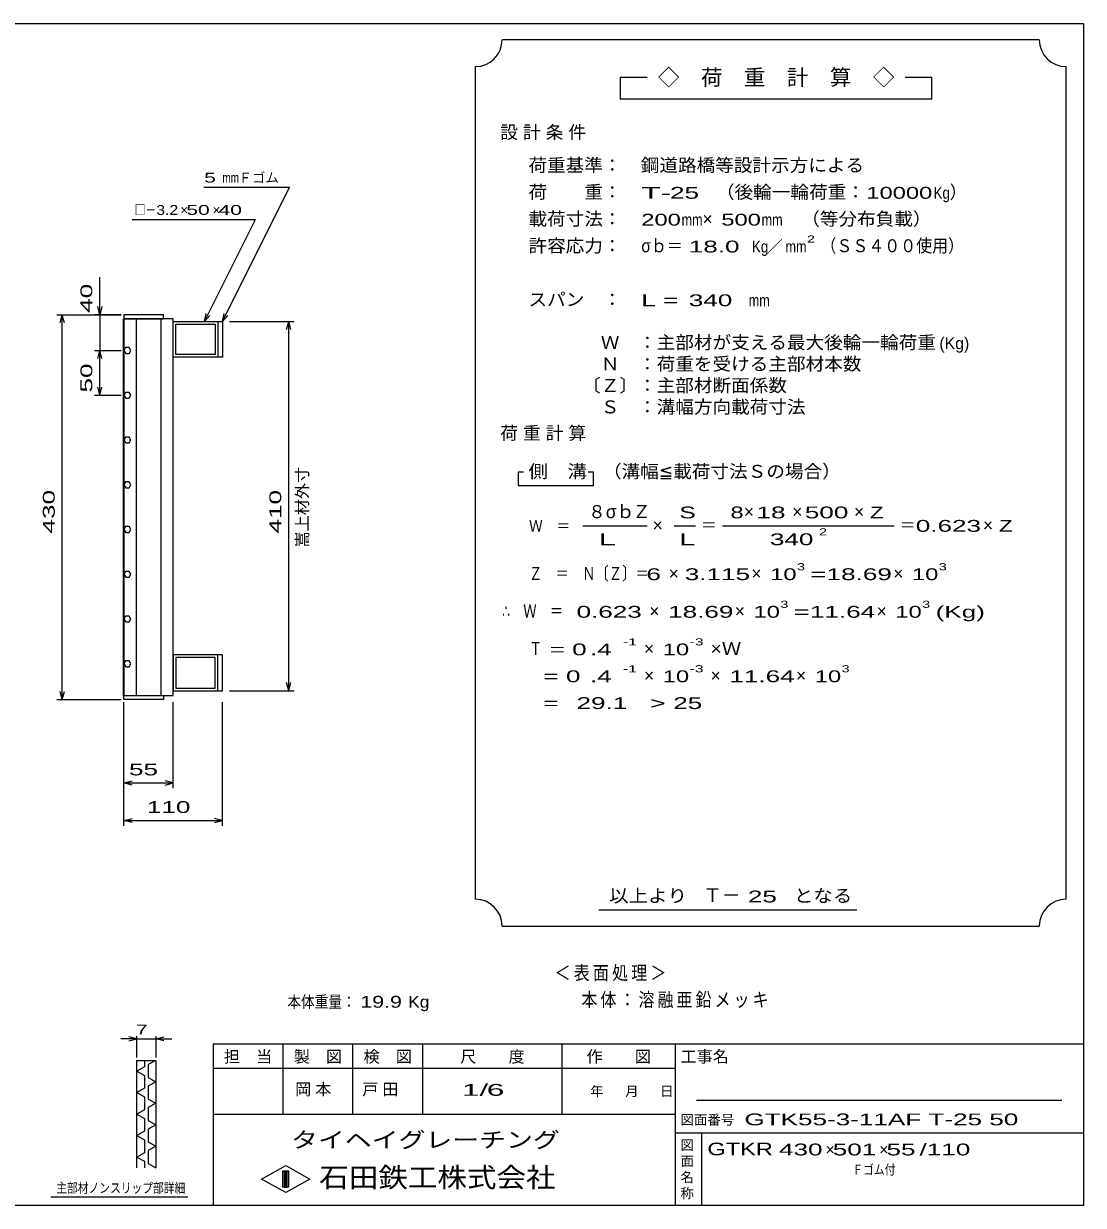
# Model space of a CAD drawing. Units: millimetres, scale not verified. Extents: x -1092 to 1039, y -770 to 632.
# Drawn here: x -145 to 1039, y -688 to 632 of the extents above; entities that cross this region are included whole.
import ezdxf
from ezdxf.enums import TextEntityAlignment as Align

# ---------------------------------------------------------------- set-up
doc = ezdxf.new("R2010")
doc.units = ezdxf.units.MM
doc.header["$LTSCALE"] = 6
for name, color, linetype, lineweight in [('0_2', 150, 'Continuous', 25), ('16', 3, 'Continuous', 25), ('22', 4, 'Continuous', 25), ('24', 2, 'Continuous', 25), ('32', 4, 'Continuous', 25)]:
    doc.layers.add(name, color=color, linetype=linetype, lineweight=lineweight)
doc.styles.add('ベクトル', font='')
doc.styles.get('ベクトル').set_extended_font_data('ベクトル')

msp = doc.modelspace()

# ---------------------------------------------------------------- linework, layer by layer
at = {"layer": '0_2'}
for p, q in [((-1037.4, 632.1), (1038.6, 632.1)), ((1038.6, 632.1), (1038.6, -687.9)), ((1038.6, -507.9), (66.6, -507.9)), ((66.6, -507.9), (66.6, -687.9)), ((144.6, -507.9), (144.6, -585.9)), ((222.6, -585.9), (222.6, -507.9)), ((300.6, -507.9), (300.6, -585.9)), ((456.6, -585.9), (456.6, -507.9)), ((582.6, -507.9), (582.6, -687.9)), ((582.6, -534.9), (66.6, -534.9)), ((1014.6, -570.9), (606.6, -570.9)), ((66.6, -585.9), (582.6, -585.9)), ((582.6, -606.9), (1038.6, -606.9)), ((612.6, -687.9), (612.6, -606.9)), ((120.6, -658.5), (147.6, -643.5)), ((147.6, -643.5), (174.6, -658.5)), ((147.6, -673.5), (120.6, -658.5)), ((144.6, -649.5), (150.6, -649.5)), ((144.6, -667.5), (144.6, -649.5)), ((144.6, -649.5), (145.8, -649.5)), ((145.8, -649.5), (145.8, -667.5)), ((147, -667.5), (147, -649.5)), ((147, -649.5), (148.2, -649.5)), ((174.6, -658.5), (147.6, -673.5)), ((148.2, -649.5), (148.2, -667.5)), ((149.4, -667.5), (149.4, -649.5)), ((149.4, -649.5), (150.6, -649.5)), ((150.6, -649.5), (150.6, -667.5)), ((150.6, -649.5), (150.6, -667.5)), ((150.6, -667.5), (144.6, -667.5)), ((145.8, -667.5), (147, -667.5)), ((148.2, -667.5), (149.4, -667.5)), ((1038.6, -687.9), (-1037.4, -687.9))]:
    msp.add_line(p, q, dxfattribs=at)
at = {"layer": '16'}
for p, q in [((11, 307), (-33, 307)), ((-33, 307), (-33, 302.5)), ((11, 302.5), (11, 307)), ((-33.7, -118.5), (-33.7, 302.5)), ((-33.7, 302.5), (-33, 302.5)), ((-33, 302.5), (11, 302.5)), ((-33, 302.5), (-33, -118.5)), ((22, 302.5), (-33, 302.5)), ((-19.5, 302.5), (-19.5, -118.5)), ((8.5, -118.5), (8.5, 302.5)), ((22, -118.5), (22, 302.5)), ((22, 299.5), (72, 299.5)), ((22, 259.5), (22, 299.5)), ((25, 296.5), (69, 296.5)), ((25, 262.5), (25, 296.5)), ((69, 296.5), (69, 262.5)), ((72, 299.5), (72, 259.5)), ((72, 299.5), (77, 299.5)), ((77, 299.5), (77, 259.5)), ((-31.146, 270.235), (-33, 266.975)), ((-33, 266.975), (-31.104, 263.74)), ((-27.396, 270.26), (-31.146, 270.235)), ((-25.5, 267), (-27.396, 270.26)), ((-27.354, 263.765), (-25.5, 267.025)), ((-31.104, 263.74), (-27.354, 263.765)), ((72, 259.5), (22, 259.5)), ((69, 262.5), (25, 262.5)), ((77, 259.5), (72, 259.5)), ((-31.146, 220.235), (-33, 216.975)), ((-33, 216.975), (-31.104, 213.74)), ((-27.396, 220.26), (-31.146, 220.235)), ((-31.104, 213.74), (-27.354, 213.765)), ((-25.5, 217), (-27.396, 220.26)), ((-27.354, 213.765), (-25.5, 217.025)), ((-31.146, 170.235), (-33, 166.975)), ((-33, 166.975), (-31.104, 163.74)), ((-27.396, 170.26), (-31.146, 170.235)), ((-31.104, 163.74), (-27.354, 163.765)), ((-25.5, 167), (-27.396, 170.26)), ((-27.354, 163.765), (-25.5, 167.025)), ((-31.146, 120.235), (-33, 116.975)), ((-27.396, 120.26), (-31.146, 120.235)), ((-25.5, 117), (-27.396, 120.26)), ((-33, 116.975), (-31.104, 113.74)), ((-31.104, 113.74), (-27.354, 113.765)), ((-27.354, 113.765), (-25.5, 117.025)), ((-31.146, 70.235), (-33, 66.975)), ((-33, 66.975), (-31.104, 63.74)), ((-27.396, 70.26), (-31.146, 70.235)), ((-25.5, 67), (-27.396, 70.26)), ((-27.354, 63.765), (-25.5, 67.025)), ((-31.104, 63.74), (-27.354, 63.765)), ((-31.146, 20.235), (-33, 16.975)), ((-33, 16.975), (-31.104, 13.74)), ((-27.396, 20.26), (-31.146, 20.235)), ((-31.104, 13.74), (-27.354, 13.765)), ((-25.5, 17), (-27.396, 20.26)), ((-27.354, 13.765), (-25.5, 17.025)), ((-31.146, -29.765), (-33, -33.025)), ((-33, -33.025), (-31.104, -36.26)), ((-27.396, -29.74), (-31.146, -29.765)), ((-31.104, -36.26), (-27.354, -36.235)), ((-25.5, -33), (-27.396, -29.74)), ((-27.354, -36.235), (-25.5, -32.975)), ((72, -73), (22, -73)), ((22, -73), (22, -113)), ((69, -76), (25, -76)), ((25, -76), (25, -110)), ((69, -110), (69, -76)), ((72, -113), (72, -73)), ((77, -73), (72, -73)), ((77, -113), (77, -73)), ((-31.146, -79.765), (-33, -83.025)), ((-33, -83.025), (-31.104, -86.26)), ((-27.396, -79.74), (-31.146, -79.765)), ((-31.104, -86.26), (-27.354, -86.235)), ((-25.5, -83), (-27.396, -79.74)), ((-27.354, -86.235), (-25.5, -82.975)), ((-33, -118.5), (-33.7, -118.5)), ((-33, -118.5), (11, -118.5)), ((-33, -123), (-33, -118.5)), ((-33, -118.5), (22, -118.5)), ((11, -118.5), (11, -123)), ((22, -113), (72, -113)), ((25, -110), (69, -110)), ((72, -113), (77, -113)), ((11, -123), (-33, -123))]:
    msp.add_line(p, q, dxfattribs=at)
at = {"layer": '22'}
for p, q in [((56, 449.5), (152, 449.5)), ((77, 299.5), (152, 449.5)), ((-24, 413.5), (114, 413.5)), ((57, 299.5), (114, 413.5)), ((-60, 307), (-60, 349)), ((-108, 307), (-36, 307)), ((-104.4, 298), (-102, 307)), ((-99.6, 298), (-102, 307)), ((-102, -123), (-102, 307)), ((-36, 307), (-66, 307)), ((-60, 307), (-62.4, 316)), ((-57.6, 316), (-60, 307)), ((-60, 307), (-60, 267)), ((57, 299.5), (58.8, 308.26)), ((57, 299.5), (63, 306.1)), ((77, 299.5), (78.8, 308.26)), ((77, 299.5), (83, 306.1)), ((85, 299.5), (157, 299.5)), ((148.6, 290.5), (151, 299.5)), ((153.4, 290.5), (151, 299.5)), ((151, -113), (151, 299.5)), ((-66, 267), (-36, 267)), ((-62.4, 258), (-60, 267)), ((-57.6, 258), (-60, 267)), ((-60, 217), (-60, 267)), ((-60, 217), (-62.4, 226)), ((-60, 217), (-57.6, 226)), ((-66, 217), (-36, 217)), ((151, -113), (148.6, -104)), ((151, -113), (153.4, -104)), ((-102, -123), (-104.4, -114)), ((-102, -123), (-99.6, -114)), ((85, -113), (157, -113)), ((-108, -123), (-36, -123)), ((-33, -222), (-33, -126)), ((-33, -264), (-33, -126)), ((22, -222), (22, -126)), ((77, -264), (77, -126)), ((-33, -216), (-24, -213.6)), ((-24, -218.4), (-33, -216)), ((-33, -216), (22, -216)), ((22, -216), (13, -213.6)), ((13, -218.4), (22, -216)), ((-33, -258), (-24, -255.6)), ((-24, -260.4), (-33, -258)), ((-33, -258), (77, -258)), ((77, -258), (68, -255.6)), ((68, -260.4), (77, -258))]:
    msp.add_line(p, q, dxfattribs=at)
at = {"layer": '24', "color": 4}
for p, q in [((989.4, 614.1), (389.4, 614.1)), ((359.4, 584.1), (359.4, -345.9)), ((1019.4, -345.9), (1019.4, 584.1)), ((551.4, 572.1), (521.4, 572.1)), ((521.4, 572.1), (521.4, 548.1)), ((869.4, 572.1), (839.4, 572.1)), ((869.4, 548.1), (869.4, 572.1)), ((521.4, 548.1), (869.4, 548.1)), ((413.4, 131.1), (407.4, 131.1)), ((407.4, 131.1), (407.4, 116.1)), ((491.4, 131.1), (485.4, 131.1)), ((491.4, 116.1), (491.4, 131.1)), ((407.4, 116.1), (491.4, 116.1)), ((479.4, 71.1), (551.4, 71.1)), ((581.4, 71.1), (605.4, 71.1)), ((635.4, 71.1), (827.4, 71.1)), ((497.4, -357.9), (785.4, -357.9)), ((389.4, -375.9), (989.4, -375.9))]:
    msp.add_line(p, q, dxfattribs=at)
for centre, start, end in [((359.4, 614.1), 270, 0), ((1019.4, 614.1), 180, 270), ((359.4, -375.9), 0, 90), ((1019.4, -375.9), 90, 180)]:
    msp.add_arc(centre, 30, start, end, dxfattribs=at)
at = {"layer": '32'}
for p, q in [((-18.6, -501.9), (-27.6, -499.5)), ((-18.6, -522.9), (-18.6, -498.9)), ((2.4, -498.9), (2.4, -522.9)), ((2.4, -501.9), (11.4, -499.5)), ((-18.6, -501.9), (-36.6, -501.9)), ((-27.6, -504.3), (-18.6, -501.9)), ((-18.6, -501.9), (2.4, -501.9)), ((11.4, -504.3), (2.4, -501.9)), ((2.4, -501.9), (20.4, -501.9)), ((-18.6, -525.9), (2.4, -525.9)), ((-18.6, -645.9), (-18.6, -525.9)), ((-10.2, -525.9), (-10.2, -533.1)), ((2.4, -525.9), (-6, -530.7)), ((2.4, -525.9), (2.4, -645.9)), ((-10.2, -533.1), (-18.6, -537.9)), ((-18.6, -537.9), (-10.2, -542.7)), ((-6, -530.7), (-6, -545.1)), ((-10.2, -542.7), (-10.2, -557.1)), ((-6, -545.1), (2.4, -549.9)), ((2.4, -549.9), (-6, -554.7)), ((-10.2, -557.1), (-18.6, -561.9)), ((-18.6, -561.9), (-10.2, -566.7)), ((-10.2, -566.7), (-10.2, -581.1)), ((-6, -554.7), (-6, -569.1)), ((-6, -569.1), (2.4, -573.9)), ((2.4, -573.9), (-6, -578.7)), ((-6, -578.7), (-6, -593.1)), ((-10.2, -581.1), (-18.6, -585.9)), ((-18.6, -585.9), (-10.2, -590.7)), ((-10.2, -590.7), (-10.2, -605.1)), ((-6, -593.1), (2.4, -597.9)), ((-10.2, -605.1), (-18.6, -609.9)), ((2.4, -597.9), (-6, -602.7)), ((-6, -602.7), (-6, -617.1)), ((-18.6, -609.9), (-10.2, -614.7)), ((-10.2, -614.7), (-10.2, -629.1)), ((-6, -617.1), (2.4, -621.9)), ((-10.2, -629.1), (-18.6, -633.9)), ((2.4, -621.9), (-6, -626.7)), ((-6, -626.7), (-6, -641.1)), ((-18.6, -633.9), (-10.2, -638.7)), ((-10.2, -638.7), (-10.2, -645.9)), ((-6, -641.1), (2.4, -645.9)), ((38.4, -678.9), (-114.6, -678.9))]:
    msp.add_line(p, q, dxfattribs=at)

# ---------------------------------------------------------------- texts
at = {"layer": '0_2', "style": 'ベクトル'}
for s, height, p in [('担\u3000当', 13.2, (78.6, -521.7)), ('製\u3000図', 13.2, (156.6, -521.7)), ('検\u3000図', 13.2, (234.6, -521.7)), ('尺\u3000\u3000度', 13.2, (342.6, -521.7)), ('作\u3000\u3000図', 13.2, (483.6, -521.7)), ('工事名', 13.2, (588.6, -521.7)), ('年', 11, (487.8, -560.4)), ('月', 11, (526.8, -560.4)), ('日', 11, (565.8, -560.4)), ('図面番号', 11, (588.6, -592.2)), ('図', 11, (588.6, -620.4)), ('面', 11, (588.6, -638.4)), ('名', 11, (588.6, -656.4)), ('称', 11, (588.6, -674.4))]:
    msp.add_text(s, height=height, dxfattribs=at).set_placement(p, align=Align.MIDDLE_LEFT)
at = {"layer": '0_2', "color": 222, "style": 'ベクトル'}
for s, height, width, p in [('タイヘイグレーチング', 17.6, 1.25, (153.6, -614.7)), ('石田鉄工株式会社', 21.99, 1.1, (185.1, -656.7))]:
    msp.add_text(s, height=height, dxfattribs=dict(at, width=width)).set_placement(p, align=Align.MIDDLE_LEFT)
at = {"layer": '22', "color": 2, "style": 'ベクトル'}
for s, height, width, p in [(' 5 ', 11, 1.6, (50, 460)), ('mm', 11, 0.75, (77, 460)), ('□－', 11, 0.8, (-21, 424)), ('3.2', 11, 1.2, (3, 424)), (' 50 ', 11, 1.6, (30, 424)), (' 40 ', 11, 1.6, (66, 424)), (' 55 ', 13.2, 1.65, (-35.5, -201)), (' 110 ', 13.2, 1.65, (-15.5, -243)), ('本体重量：', 13.2, 0.85, (149.4, -460.5)), (' 19.9', 13.2, 1.35, (224.4, -460.5)), ('Kg', 13.2, 1.1, (284.4, -460.5)), ('1/', 13.2, 2, (344.4, -558.9)), (' 6 ', 13.2, 2, (362.4, -558.9)), ('GTK55-3-11AF T-25 50          ', 13.2, 1.65, (660, -591.9)), ('GTKR', 14.08, 1.4, (618.6, -624.9)), (' 430 ', 13.2, 1.65, (690.6, -625.5)), (' 501 ', 13.2, 1.65, (750.6, -625.5)), (' 55 ', 13.2, 1.65, (810.6, -625.5)), ('/', 13.2, 1.65, (855.6, -625.5)), (' 110 ', 13.2, 1.65, (855.6, -625.5)), ('Ｆゴム付', 11, 0.8, (780.6, -648))]:
    msp.add_text(s, height=height, dxfattribs=dict(at, width=width)).set_placement(p, align=Align.MIDDLE_LEFT)
for s, height, p in [('Ｆゴム', 11, (95, 460)), ('×', 11, (30, 424)), ('×', 11, (66, 424)), ('×', 13.2, (750.6, -625.5)), ('×', 13.2, (810.6, -625.5))]:
    msp.add_text(s, height=height, dxfattribs=at).set_placement(p, align=Align.MIDDLE_LEFT)
at = {"layer": '22', "color": 2, "style": 'ベクトル', "width": 1.65}
for s, p in [(' 40 ', (-75, 301)), (' 50 ', (-75, 212)), (' 430 ', (-117, 54.5)), (' 410', (136, 54.5))]:
    msp.add_text(s, height=13.2, rotation=90, dxfattribs=at).set_placement(p, align=Align.MIDDLE_LEFT)
at = {"layer": '22', "color": 2, "style": 'ベクトル'}
msp.add_text('嵩上材外寸', height=13.2, rotation=90, dxfattribs=at).set_placement((166, 47), align=Align.MIDDLE_LEFT)
at = {"layer": '22', "color": 2, "attachment_point": 4, "style": 'ベクトル'}
for s, insert, char_height in [('\\T1.2;\\W0.85;＜表面処理＞', (447.9, -429), 15.4), ('\\T1.19;\\W0.85;本体：溶融亜鉛メッキ', (477.9, -459), 15.4), ('\\T1.25;岡本\u3000', (158.1, -558.9), 13.2), ('\\T1.25;戸田\u3000', (233.1, -558.9), 13.2)]:
    msp.add_mtext(s, dxfattribs=dict(at, insert=insert, char_height=char_height))
at = {"layer": '24', "style": 'ベクトル'}
for s, height, p in [('◇\u3000荷\u3000重\u3000計\u3000算\u3000◇', 17.6, (563.4, 572.1)), ('）', 14.52, (889.2, 444)), ('×', 14.52, (613.2, 414)), ('／', 13.2, (684.9, 383.1)), ('(Kg)', 13.2, (877.8, 275.1)), ('８', 14.52, (485.4, 87)), ('σｂ', 14.52, (505.2, 87)), ('Ｚ', 14.52, (535.2, 87)), ('×', 14.52, (659.4, 87)), ('×', 14.52, (713.4, 87)), ('×', 14.52, (782.4, 87)), ('×', 14.52, (557.4, 72)), ('×', 14.52, (926.4, 72)), ('×', 14.52, (575.4, 18)), ('×', 14.52, (667.8, 18)), ('×', 14.52, (826.2, 18)), ('×', 14.52, (553.8, -24)), ('×', 14.52, (649.2, -24)), ('×', 14.52, (807.6, -24)), ('×', 14.52, (547.8, -66)), ('×', 14.52, (547.8, -96)), ('×', 14.52, (622.2, -96)), ('×', 14.52, (717.6, -96)), ('Ｔ－', 15.4, (613.8, -341.4))]:
    msp.add_text(s, height=height, dxfattribs=at).set_placement(p, align=Align.MIDDLE_LEFT)
for s, height, width, p in [('荷重基準：\u3000', 14.52, 1.05, (418.8, 474)), ('鋼道路橋等設計示方による', 14.52, 1.05, (544.2, 474)), ('荷\u3000\u3000重：\u3000', 14.52, 1.05, (418.8, 444)), ('T-', 13.2, 2, (544.8, 443.1)), (' 25 ', 13.2, 1.65, (568.8, 443.1)), ('（後輪一輪荷重：', 14.52, 1.05, (628.2, 444)), ('10000', 13.2, 1.5, (796.2, 443.1)), ('Kg', 13.2, 0.85, (871.2, 443.1)), ('載荷寸法：\u3000', 14.52, 1.05, (418.8, 414)), ('\u3000（等分布負載）', 14.52, 1.05, (702.6, 414)), ('200', 13.2, 1.5, (544.8, 413.1)), ('mm', 13.2, 0.8, (589.8, 413.1)), ('500', 13.2, 1.5, (634.2, 413.1)), ('mm', 13.2, 0.8, (679.2, 413.1)), ('許容応力：\u3000', 14.52, 1.05, (418.8, 384)), ('σｂ＝', 14.52, 0.9, (544.8, 384)), (' 18.0', 13.2, 1.65, (589.8, 383.1)), ('Kg', 13.2, 0.85, (668.4, 383.1)), ('mm', 13.2, 0.8, (705.9, 383.1)), ('2', 7.918, 1.5, (729.9, 391.5)), ('（ＳＳ４００使用）', 14.52, 0.9, (744.9, 384)), ('スパン\u3000：\u3000', 14.52, 1.05, (418.8, 324)), ('L =', 13.2, 1.65, (544.8, 323.1)), (' 340 ', 13.2, 1.65, (589.8, 323.1)), ('mm', 13.2, 0.8, (664.8, 323.1)), ('\u3000Ｗ\u3000：主部材が支える最大後輪一輪荷重', 14.52, 1.05, (478.8, 276)), ('\u3000Ｎ\u3000：荷重を受ける主部材本数', 14.52, 1.05, (478.8, 252)), ('〔Ｚ〕：主部材断面係数', 14.52, 1.05, (478.8, 228)), ('\u3000Ｓ\u3000：溝幅方向載荷寸法', 14.52, 1.05, (478.8, 204)), ('側\u3000溝', 14.52, 1.1, (418.8, 132)), ('\u3000（溝幅≦載荷寸法Ｓの場合）', 14.52, 1.05, (481.2, 132)), ('S', 13.2, 1.55, (587.4, 86.1)), ('8', 13.2, 1.5, (644.4, 86.1)), (' 18 ', 13.2, 1.65, (665.4, 86.1)), (' 500 ', 13.2, 1.65, (719.4, 86.1)), ('Z', 13.2, 1.4, (800.4, 86.1)), ('Ｗ\u3000＝', 13.2, 0.85, (419.4, 71.1)), ('＝', 14.52, 0.9, (611.4, 72)), ('2', 7.918, 1.5, (743.4, 64.5)), ('＝', 14.52, 0.9, (833.4, 72)), ('0.623', 13.2, 1.65, (851.4, 71.1)), ('Z', 13.2, 1.4, (944.4, 71.1)), ('L', 13.2, 1.8, (587.4, 56.1)), (' 340 ', 13.2, 1.65, (680.4, 56.1)), ('Ｚ\u3000＝\u3000Ｎ〔Ｚ〕＝', 14.52, 0.75, (419.4, 18)), ('3', 7.918, 1.5, (718.8, 25.5)), ('3', 7.918, 1.5, (877.2, 25.5)), (' 6 ', 13.2, 1.65, (542.4, 17.1)), ('3.115', 13.2, 1.65, (593.4, 17.1)), ('10', 13.2, 1.5, (688.8, 17.1)), ('=', 13.2, 1.7, (733.8, 17.1)), ('18.69', 13.2, 1.65, (751.8, 17.1)), ('10', 13.2, 1.5, (847.2, 17.1)), ('3', 7.918, 1.5, (700.2, -16.5)), ('3', 7.918, 1.5, (858.6, -16.5)), ('∴\u3000Ｗ\u3000＝', 14.52, 0.75, (389.4, -24)), (' 0.623', 13.2, 1.65, (464.4, -24.9)), ('18.69', 13.2, 1.65, (574.8, -24.9)), ('10', 13.2, 1.5, (670.2, -24.9)), ('=', 13.2, 1.7, (715.2, -24.9)), ('11.64', 13.2, 1.65, (733.2, -24.9)), ('10', 13.2, 1.5, (828.6, -24.9)), ('(Kg)', 13.2, 1.65, (873.6, -24.9)), ('Ｔ', 14.52, 0.75, (419.4, -66)), (' = 0', 13.2, 1.65, (434.4, -66.9)), (' .4 ', 13.2, 1.65, (479.4, -66.9)), ('-1', 7.918, 1.65, (524.4, -58.5)), ('10', 13.2, 1.5, (568.8, -66.9)), ('-3', 7.918, 1.65, (598.8, -58.5)), ('×Ｗ', 14.52, 1.1, (622.2, -66)), ('  = 0', 13.2, 1.65, (419.4, -96.9)), (' .4 ', 13.2, 1.65, (479.4, -96.9)), ('-1', 7.918, 1.65, (524.4, -88.5)), ('10', 13.2, 1.5, (568.8, -96.9)), ('-3', 7.918, 1.65, (598.8, -88.5)), ('11.64', 13.2, 1.65, (643.2, -96.9)), ('10', 13.2, 1.5, (738.6, -96.9)), ('3', 7.918, 1.5, (768.6, -88.5)), ('  =', 13.2, 1.65, (419.4, -126.9)), (' 29.1', 13.2, 1.65, (464.4, -126.9)), ('>', 13.2, 1.7, (554.4, -126.9)), (' 25 ', 13.2, 1.65, (572.4, -126.9)), ('以上より\u3000', 14.52, 1.1, (508.8, -342)), (' 25 ', 13.2, 1.65, (655.8, -342.9)), ('となる', 14.52, 1.1, (715.2, -342))]:
    msp.add_text(s, height=height, dxfattribs=dict(at, width=width)).set_placement(p, align=Align.MIDDLE_LEFT)
at = {"layer": '24', "attachment_point": 4, "style": 'ベクトル'}
for s, insert, char_height in [('\\T1.28;設計条件', (387.3, 510), 14.52), ('\\T1.28;荷重計算', (387.3, 174), 14.52), ('\\T1.5;\\W2;\\~L\\~', (482.4, 56.1), 13.2)]:
    msp.add_mtext(s, dxfattribs=dict(at, insert=insert, char_height=char_height))
at = {"layer": '32', "color": 2, "style": 'ベクトル'}
for s, width, p in [(' 7 ', 1.6, (-26.1, -491.4)), ('主部材ノンスリップ部詳細', 0.8, (-108.6, -668.4))]:
    msp.add_text(s, height=11, dxfattribs=dict(at, width=width)).set_placement(p, align=Align.MIDDLE_LEFT)

doc.saveas('drawing.dxf')
